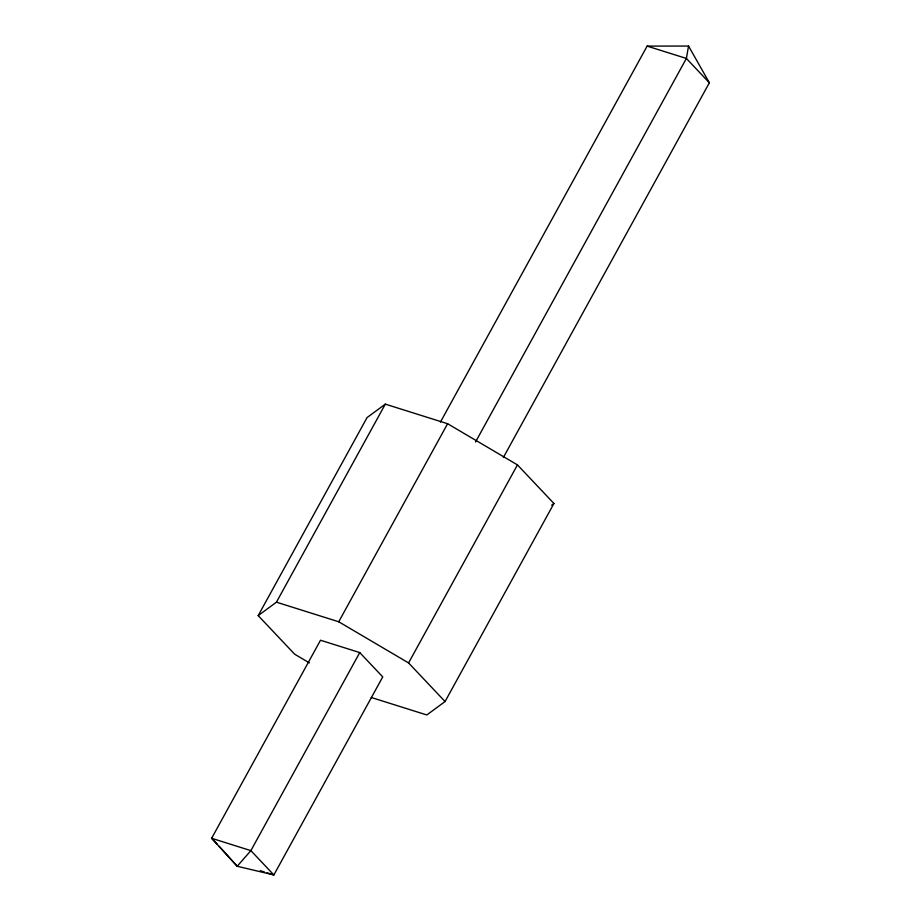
<?xml version="1.0" encoding="UTF-8"?>
<svg xmlns="http://www.w3.org/2000/svg" width="921" height="921" viewBox="0 0 921 921"><rect width="100%" height="100%" fill="white"/><g stroke="black" fill="none" stroke-linecap="round" stroke-linejoin="round"><path stroke-width="1.38" d="M440.445 422.071L647.141 46.108L688.54 46.05L686.387 58.449L475.547 441.965M309.375 662.878L294.674 654.209L258.191 615.608L367.065 417.57L385.312 404.135L447.606 423.729L517.452 464.886L553.935 503.488L445.062 701.537L426.814 714.961L371.29 697.496M258.191 615.608L276.438 602.173L385.312 404.135M276.438 602.173L338.732 621.779L447.606 423.729M359.754 652.586L250.88 850.636L237.204 866.27L211.634 838.283L320.508 640.233L359.754 652.586L382.745 676.9L273.859 874.95L237.204 866.27L219.29 846.387M503.373 457.484L709.366 82.775L688.54 46.05M445.062 701.537L408.579 662.936L517.452 464.886M551.656 505.169L553.935 503.488M647.141 46.108L686.387 58.449L709.366 82.775M260.332 870.69L264.396 871.968M267.102 872.82L273.859 874.95L250.88 850.636L211.634 838.283L217.379 844.361M338.732 621.779L408.579 662.936"/></g></svg>
